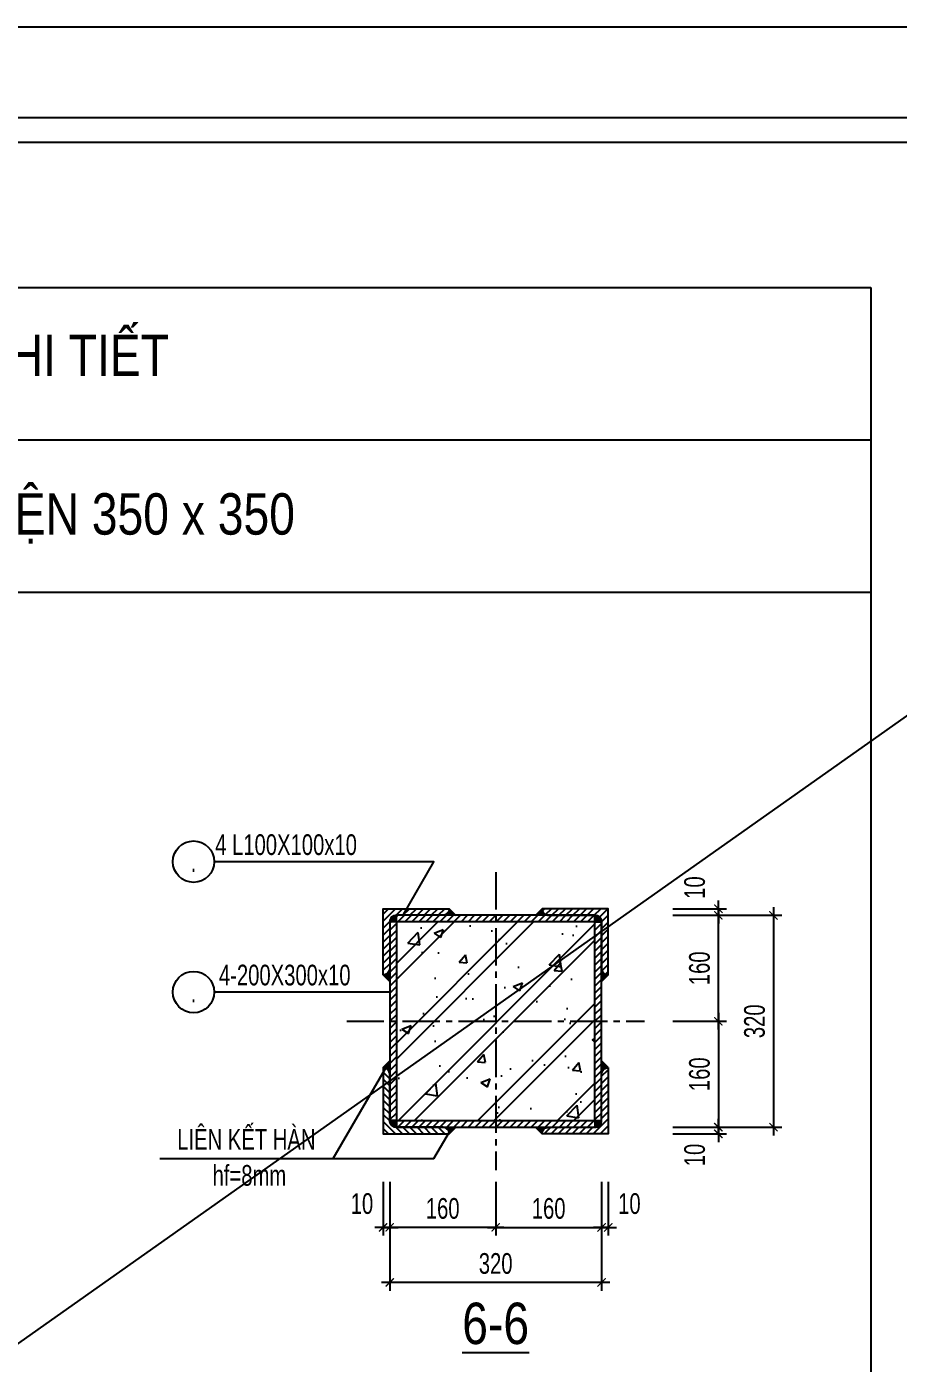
# Model space of a CAD drawing. Extents: x -24357 to 91799, y -17201 to -2351.
# Drawn here: x 63193 to 65826, y -6389 to -2351 of the extents above; entities that cross this region are included whole.
import ezdxf
from ezdxf.enums import TextEntityAlignment as Align

# ---------------------------------------------------------------- set-up
doc = ezdxf.new("R2010")
doc.units = 0
doc.header["$LTSCALE"] = 500
doc.header["$MEASUREMENT"] = 0
doc.header["$PDMODE"] = 3
doc.linetypes.add('CENTER2', pattern=[1.125, 0.75, -0.125, 0.125, -0.125])
doc.layers.get('0').update_dxf_attribs({"linetype": 'CONTINUOUS'})
doc.layers.get('DEFPOINTS').update_dxf_attribs({"linetype": 'CONTINUOUS'})
for name, color, linetype in [('CDC-KHUNGTEN', 7, 'CONTINUOUS'), ('CDC.01.AXIS', 160, 'CENTER2'), ('CDC.02.DIM', 1, 'CONTINUOUS'), ('CDC.03.BORDER', 3, 'CONTINUOUS'), ('CDC.05.STEEL', 4, 'CONTINUOUS'), ('CDC.06.TEXT', 2, 'CONTINUOUS'), ('CDC.10.HATCH', 251, 'CONTINUOUS'), ('CDC.11.NOTE', 8, 'CONTINUOUS')]:
    doc.layers.add(name, color=color, linetype=linetype)
doc.layers.add('KCS_Plotter', color=11, linetype='CONTINUOUS', plot=False)
doc.styles.add('ARIAL', font='arial.ttf', dxfattribs={"width": 0.7})
doc.dimstyles.new('DIM25X0.5', dxfattribs={"dimscale": 25, "dimtxt": 2.5, "dimasz": 1, "dimexe": 1, "dimexo": 0, "dimgap": 1, "dimtad": 1, "dimdec": 0, "dimlfac": 0.5, "dimzin": 0, "dimdsep": 46, "dimtxsty": 'ARIAL', "dimblk": 'ARCHTICK', "dimcen": 0, "dimdle": 1, "dimclrd": 1, "dimclre": 1, "dimclrt": 2, "dimadec": 0, "dimazin": 0, "dimtfac": 1, "dimtdec": 0, "dimtix": 1, "dimtmove": 2, "dimatfit": 3, "dimldrblk": 'ARCHTICK', "dimfxl": 1, "dimtolj": 1, "dimtzin": 0, "dimarcsym": 0})
pattern_1 = [(45, (-214401.399, -308166.272), (-10.6066017, 10.6066017), [])]

# ---------------------------------------------------------------- blocks, each defined once
blk = doc.blocks.new('KHUNG A1')
at = {"layer": 'CDC-KHUNGTEN'}
blk.add_lwpolyline([(10366.22, 712.17), (10366.22, 1278.17), (9655.22, 1278.17), (9655.22, 712.17)], close=True, dxfattribs=at)
at = {"layer": 'CDC.10.HATCH', "color": 8}
blk.add_lwpolyline([(9652.22, 709.17), (10447.22, 709.17), (10447.22, 1281.17), (9652.22, 1281.17)], close=True, dxfattribs=at)
at = {"layer": 'DEFPOINTS', "color": 1}
blk.add_lwpolyline([(9617.22, 698.17), (9617.22, 1292.17), (10458.22, 1292.17), (10458.22, 698.17), (9617.22, 698.17)], close=True, dxfattribs=at)
blk = doc.blocks.new('_ArchTick')
at = {"color": 0, "linetype": 'ByBlock', "const_width": 0.15}
blk.add_lwpolyline([(-0.5, -0.5), (0.5, 0.5)], dxfattribs=at)
blk = doc.blocks.new('*D449')
at = {"layer": 'CDC.02.DIM', "color": 1, "lineweight": -2, "transparency": 16777216}
for p, q in [((64289.8, -5841), (64289.8, -6003.1)), ((64609.8, -5841), (64609.8, -6003.1)), ((64634.8, -5978.1), (64264.8, -5978.1))]:
    blk.add_line(p, q, dxfattribs=at)
at = {"layer": 'DEFPOINTS', "color": 0, "transparency": 16777216}
for p in [(64289.8, -5841), (64609.8, -5841), (64289.8, -5978.1)]:
    blk.add_point(p, dxfattribs=at)
at = {"layer": 'CDC.02.DIM', "color": 1, "lineweight": -2, "transparency": 16777216, "xscale": 25, "yscale": 25, "zscale": 25, "rotation": 180}
blk.add_blockref('_ArchTick', (64289.8, -5978.1), dxfattribs=at)
at = {"layer": 'CDC.02.DIM', "color": 1, "lineweight": -2, "transparency": 16777216, "xscale": 25, "yscale": 25, "zscale": 25}
blk.add_blockref('_ArchTick', (64609.8, -5978.1), dxfattribs=at)
at = {"layer": 'CDC.02.DIM', "color": 2, "transparency": 16777216, "insert": (64449.8, -5921.2), "char_height": 62.5, "attachment_point": 5, "style": 'ARIAL'}
blk.add_mtext('\\A1;160', dxfattribs=at)
blk = doc.blocks.new('*D450')
at = {"layer": 'CDC.02.DIM', "color": 1, "lineweight": -2, "transparency": 16777216}
for p, q in [((64289.8, -5841), (64289.8, -6169.4)), ((64929.8, -5841), (64929.8, -6169.4)), ((64954.8, -6144.4), (64264.8, -6144.4))]:
    blk.add_line(p, q, dxfattribs=at)
at = {"layer": 'DEFPOINTS', "color": 0, "transparency": 16777216}
for p in [(64289.8, -5841), (64929.8, -5841), (64289.8, -6144.4)]:
    blk.add_point(p, dxfattribs=at)
at = {"layer": 'CDC.02.DIM', "color": 1, "lineweight": -2, "transparency": 16777216, "xscale": 25, "yscale": 25, "zscale": 25, "rotation": 180}
blk.add_blockref('_ArchTick', (64289.8, -6144.4), dxfattribs=at)
at = {"layer": 'CDC.02.DIM', "color": 1, "lineweight": -2, "transparency": 16777216, "xscale": 25, "yscale": 25, "zscale": 25}
blk.add_blockref('_ArchTick', (64929.8, -6144.4), dxfattribs=at)
at = {"layer": 'CDC.02.DIM', "color": 2, "transparency": 16777216, "insert": (64609.8, -6087.5), "char_height": 62.5, "attachment_point": 5, "style": 'ARIAL'}
blk.add_mtext('\\A1;320', dxfattribs=at)
blk = doc.blocks.new('*D451')
at = {"layer": 'CDC.02.DIM', "color": 1, "lineweight": -2, "transparency": 16777216}
for p, q in [((64269.8, -5841), (64269.8, -6003.1)), ((64289.8, -5841), (64289.8, -6003.1)), ((64269.8, -5978.1), (64244.8, -5978.1)), ((64269.8, -5978.1), (64289.8, -5978.1)), ((64289.8, -5978.1), (64314.8, -5978.1))]:
    blk.add_line(p, q, dxfattribs=at)
at = {"layer": 'DEFPOINTS', "color": 0, "transparency": 16777216}
for p in [(64269.8, -5841), (64289.8, -5841), (64289.8, -5978.1)]:
    blk.add_point(p, dxfattribs=at)
at = {"layer": 'CDC.02.DIM', "color": 1, "lineweight": -2, "transparency": 16777216, "xscale": 25, "yscale": 25, "zscale": 25}
blk.add_blockref('_ArchTick', (64269.8, -5978.1), dxfattribs=at)
at = {"layer": 'CDC.02.DIM', "color": 1, "lineweight": -2, "transparency": 16777216, "xscale": 25, "yscale": 25, "zscale": 25, "rotation": 180}
blk.add_blockref('_ArchTick', (64289.8, -5978.1), dxfattribs=at)
at = {"layer": 'CDC.02.DIM', "color": 2, "transparency": 16777216, "insert": (64205.9, -5906.6), "char_height": 62.5, "attachment_point": 5, "style": 'ARIAL'}
blk.add_mtext('\\A1;10', dxfattribs=at)
blk = doc.blocks.new('*D452')
at = {"layer": 'CDC.02.DIM', "color": 1, "lineweight": -2, "transparency": 16777216}
for p, q in [((64609.8, -5841), (64609.8, -6003.1)), ((64929.8, -5841), (64929.8, -6003.1)), ((64584.8, -5978.1), (64954.8, -5978.1))]:
    blk.add_line(p, q, dxfattribs=at)
at = {"layer": 'DEFPOINTS', "color": 0, "transparency": 16777216}
for p in [(64609.8, -5841), (64929.8, -5841), (64929.8, -5978.1)]:
    blk.add_point(p, dxfattribs=at)
at = {"layer": 'CDC.02.DIM', "color": 1, "lineweight": -2, "transparency": 16777216, "xscale": 25, "yscale": 25, "zscale": 25, "rotation": 180}
blk.add_blockref('_ArchTick', (64609.8, -5978.1), dxfattribs=at)
at = {"layer": 'CDC.02.DIM', "color": 1, "lineweight": -2, "transparency": 16777216, "xscale": 25, "yscale": 25, "zscale": 25}
blk.add_blockref('_ArchTick', (64929.8, -5978.1), dxfattribs=at)
at = {"layer": 'CDC.02.DIM', "color": 2, "transparency": 16777216, "insert": (64769.8, -5921.2), "char_height": 62.5, "attachment_point": 5, "style": 'ARIAL'}
blk.add_mtext('\\A1;160', dxfattribs=at)
blk = doc.blocks.new('*D453')
at = {"layer": 'CDC.02.DIM', "color": 1, "lineweight": -2, "transparency": 16777216}
for p, q in [((64929.8, -5841), (64929.8, -6003.1)), ((64949.8, -5841), (64949.8, -6003.1)), ((64929.8, -5978.1), (64904.8, -5978.1)), ((64949.8, -5978.1), (64929.8, -5978.1)), ((64949.8, -5978.1), (64974.8, -5978.1))]:
    blk.add_line(p, q, dxfattribs=at)
at = {"layer": 'DEFPOINTS', "color": 0, "transparency": 16777216}
for p in [(64929.8, -5841), (64949.8, -5841), (64929.8, -5978.1)]:
    blk.add_point(p, dxfattribs=at)
at = {"layer": 'CDC.02.DIM', "color": 1, "lineweight": -2, "transparency": 16777216, "xscale": 25, "yscale": 25, "zscale": 25}
blk.add_blockref('_ArchTick', (64929.8, -5978.1), dxfattribs=at)
at = {"layer": 'CDC.02.DIM', "color": 1, "lineweight": -2, "transparency": 16777216, "xscale": 25, "yscale": 25, "zscale": 25, "rotation": 180}
blk.add_blockref('_ArchTick', (64949.8, -5978.1), dxfattribs=at)
at = {"layer": 'CDC.02.DIM', "color": 2, "transparency": 16777216, "insert": (65013.7, -5906.6), "char_height": 62.5, "attachment_point": 5, "style": 'ARIAL'}
blk.add_mtext('\\A1;10', dxfattribs=at)
blk = doc.blocks.new('*D454')
at = {"layer": 'CDC.02.DIM', "color": 1, "lineweight": -2, "transparency": 16777216}
for p, q in [((65145.3, -5355.5), (65307.4, -5355.5)), ((65282.4, -5330.5), (65282.4, -5700.5)), ((65145.3, -5675.5), (65307.4, -5675.5))]:
    blk.add_line(p, q, dxfattribs=at)
at = {"layer": 'DEFPOINTS', "color": 0, "transparency": 16777216}
for p in [(65145.3, -5355.5), (65145.3, -5675.5), (65282.4, -5675.5)]:
    blk.add_point(p, dxfattribs=at)
at = {"layer": 'CDC.02.DIM', "color": 1, "lineweight": -2, "transparency": 16777216, "xscale": 25, "yscale": 25, "zscale": 25}
for p, rotation in [((65282.4, -5355.5), 90), ((65282.4, -5675.5), 270)]:
    blk.add_blockref('_ArchTick', p, dxfattribs=dict(at, rotation=rotation))
at = {"layer": 'CDC.02.DIM', "color": 2, "transparency": 16777216, "insert": (65225.5, -5515.5), "char_height": 62.5, "attachment_point": 5, "rotation": 90, "style": 'ARIAL'}
blk.add_mtext('\\A1;160', dxfattribs=at)
blk = doc.blocks.new('*D455')
at = {"layer": 'CDC.02.DIM', "color": 1, "lineweight": -2, "transparency": 16777216}
for p, q in [((65145.3, -5035.5), (65473.7, -5035.5)), ((65448.7, -5010.5), (65448.7, -5700.5)), ((65145.3, -5675.5), (65473.7, -5675.5))]:
    blk.add_line(p, q, dxfattribs=at)
at = {"layer": 'DEFPOINTS', "color": 0, "transparency": 16777216}
for p in [(65145.3, -5035.5), (65145.3, -5675.5), (65448.7, -5675.5)]:
    blk.add_point(p, dxfattribs=at)
at = {"layer": 'CDC.02.DIM', "color": 1, "lineweight": -2, "transparency": 16777216, "xscale": 25, "yscale": 25, "zscale": 25}
for p, rotation in [((65448.7, -5035.5), 90), ((65448.7, -5675.5), 270)]:
    blk.add_blockref('_ArchTick', p, dxfattribs=dict(at, rotation=rotation))
at = {"layer": 'CDC.02.DIM', "color": 2, "transparency": 16777216, "insert": (65391.8, -5355.5), "char_height": 62.5, "attachment_point": 5, "rotation": 90, "style": 'ARIAL'}
blk.add_mtext('\\A1;320', dxfattribs=at)
blk = doc.blocks.new('*D456')
at = {"layer": 'CDC.02.DIM', "color": 1, "lineweight": -2, "transparency": 16777216}
for p, q in [((65282.4, -5675.5), (65282.4, -5650.5)), ((65145.3, -5675.5), (65307.4, -5675.5)), ((65282.4, -5695.5), (65282.4, -5675.5)), ((65145.3, -5695.5), (65307.4, -5695.5)), ((65282.4, -5695.5), (65282.4, -5720.5))]:
    blk.add_line(p, q, dxfattribs=at)
at = {"layer": 'DEFPOINTS', "color": 0, "transparency": 16777216}
for p in [(65145.3, -5675.5), (65282.4, -5675.5), (65145.3, -5695.5)]:
    blk.add_point(p, dxfattribs=at)
at = {"layer": 'CDC.02.DIM', "color": 1, "lineweight": -2, "transparency": 16777216, "xscale": 25, "yscale": 25, "zscale": 25}
for p, rotation in [((65282.4, -5675.5), 270), ((65282.4, -5695.5), 90)]:
    blk.add_blockref('_ArchTick', p, dxfattribs=dict(at, rotation=rotation))
at = {"layer": 'CDC.02.DIM', "color": 2, "transparency": 16777216, "insert": (65210.9, -5759.4), "char_height": 62.5, "attachment_point": 5, "rotation": 90, "style": 'ARIAL'}
blk.add_mtext('\\A1;10', dxfattribs=at)
blk = doc.blocks.new('*D457')
at = {"layer": 'CDC.02.DIM', "color": 1, "lineweight": -2, "transparency": 16777216}
for p, q in [((65145.3, -5035.5), (65307.4, -5035.5)), ((65282.4, -5380.5), (65282.4, -5010.5)), ((65145.3, -5355.5), (65307.4, -5355.5))]:
    blk.add_line(p, q, dxfattribs=at)
at = {"layer": 'DEFPOINTS', "color": 0, "transparency": 16777216}
for p in [(65145.3, -5035.5), (65282.4, -5035.5), (65145.3, -5355.5)]:
    blk.add_point(p, dxfattribs=at)
at = {"layer": 'CDC.02.DIM', "color": 1, "lineweight": -2, "transparency": 16777216, "xscale": 25, "yscale": 25, "zscale": 25}
for p, rotation in [((65282.4, -5035.5), 90), ((65282.4, -5355.5), 270)]:
    blk.add_blockref('_ArchTick', p, dxfattribs=dict(at, rotation=rotation))
at = {"layer": 'CDC.02.DIM', "color": 2, "transparency": 16777216, "insert": (65225.5, -5195.5), "char_height": 62.5, "attachment_point": 5, "rotation": 90, "style": 'ARIAL'}
blk.add_mtext('\\A1;160', dxfattribs=at)
blk = doc.blocks.new('*D458')
at = {"layer": 'CDC.02.DIM', "color": 1, "lineweight": -2, "transparency": 16777216}
for p, q in [((65282.4, -5015.5), (65282.4, -4990.5)), ((65145.3, -5015.5), (65307.4, -5015.5)), ((65145.3, -5035.5), (65307.4, -5035.5)), ((65282.4, -5015.5), (65282.4, -5035.5)), ((65282.4, -5035.5), (65282.4, -5060.5))]:
    blk.add_line(p, q, dxfattribs=at)
at = {"layer": 'DEFPOINTS', "color": 0, "transparency": 16777216}
for p in [(65145.3, -5015.5), (65145.3, -5035.5), (65282.4, -5035.5)]:
    blk.add_point(p, dxfattribs=at)
at = {"layer": 'CDC.02.DIM', "color": 1, "lineweight": -2, "transparency": 16777216, "xscale": 25, "yscale": 25, "zscale": 25}
for p, rotation in [((65282.4, -5015.5), 270), ((65282.4, -5035.5), 90)]:
    blk.add_blockref('_ArchTick', p, dxfattribs=dict(at, rotation=rotation))
at = {"layer": 'CDC.02.DIM', "color": 2, "transparency": 16777216, "insert": (65210.9, -4951.6), "char_height": 62.5, "attachment_point": 5, "rotation": 90, "style": 'ARIAL'}
blk.add_mtext('\\A1;10', dxfattribs=at)

msp = doc.modelspace()

# ---------------------------------------------------------------- hatches: boundary and pattern name
at = {"layer": 'CDC.05.STEEL'}
for points in [[(64309.79, -5035.5, 0.4142136), (64289.79, -5055.5), (64309.79, -5055.5)], [(64469.79, -5015.53, -0.4142136), (64449.79, -5035.53), (64489.79, -5035.53)], [(64749.79, -5015.53, 0.4142136), (64769.79, -5035.53), (64729.79, -5035.53)], [(64909.79, -5035.5, -0.4142136), (64929.79, -5055.5), (64909.79, -5055.5)], [(64269.79, -5215.5, 0.4142136), (64289.79, -5195.5), (64289.79, -5235.5)], [(64949.79, -5215.5, -0.4142136), (64929.79, -5195.5), (64929.79, -5235.5)], [(64269.79, -5495.5, -0.4142136), (64289.79, -5515.5), (64289.79, -5475.5)], [(64949.79, -5495.5, 0.4142136), (64929.79, -5515.5), (64929.79, -5475.5)], [(64309.79, -5675.5, -0.4142136), (64289.79, -5655.5), (64309.79, -5655.5)], [(64469.79, -5695.46, 0.4142136), (64449.79, -5675.46), (64489.79, -5675.46)], [(64749.79, -5695.46, -0.4142136), (64769.79, -5675.46), (64729.79, -5675.46)], [(64909.79, -5675.5, 0.4142136), (64929.79, -5655.5), (64909.79, -5655.5)]]:
    msp.add_hatch(color=256, dxfattribs=at).paths.add_polyline_path(points)
at = {"layer": 'CDC.10.HATCH'}
h = msp.add_hatch(dxfattribs=at)
h.set_pattern_fill('ANSI31', color=256, scale=120, style=0)
h.set_pattern_definition([(45, (-212907.239, -308216.272), (-10.6066017, 10.6066017), [])])
h.paths.add_polyline_path([(64469.79, -5015.5), (64269.79, -5015.5), (64269.79, -5215.5, 0.4142136), (64289.79, -5195.5), (64289.79, -5055.5, -0.4142136), (64309.79, -5035.5), (64449.79, -5035.5, 0.4142136)])
h = msp.add_hatch(dxfattribs=at)
h.set_pattern_fill('ANSI31', color=256, scale=120, style=0)
h.set_pattern_definition(pattern_1)
h.paths.add_polyline_path([(64909.79, -5035.5), (64609.79, -5035.5), (64609.79, -5055.5), (64909.79, -5055.5)])
h.paths.add_polyline_path([(64609.79, -5035.5), (64359.79, -5035.5), (64309.79, -5035.5), (64309.79, -5055.5), (64609.79, -5055.5)])
h = msp.add_hatch(dxfattribs=at)
h.set_pattern_fill('ANSI31', color=256, scale=120, style=0)
h.set_pattern_definition(pattern_1)
h.paths.add_polyline_path([(64749.79, -5015.5), (64949.79, -5015.5), (64949.79, -5215.5, -0.4142136), (64929.79, -5195.5), (64929.79, -5055.5, 0.4142136), (64909.79, -5035.5), (64769.79, -5035.5, -0.4142136)])
h = msp.add_hatch(dxfattribs=at)
h.set_pattern_fill('ANSI31', color=256, scale=120, style=0)
h.set_pattern_definition([(225, (367420.566, 273655.693), (-10.6066017, 10.6066017), [])])
h.paths.add_polyline_path([(64289.79, -5655.5), (64289.79, -5355.5), (64309.79, -5355.5), (64309.79, -5655.5)])
h.paths.add_polyline_path([(64289.79, -5355.5), (64289.79, -5105.5), (64289.79, -5055.5), (64309.79, -5055.5), (64309.79, -5355.5)])
h = msp.add_hatch(dxfattribs=at)
h.set_pattern_fill('CHAU-01', color=256, scale=40, style=0, pattern_type=2)
h.set_pattern_definition([(50, (-182761.36, -309760.38), (286.90407, -25.10085), [30, -330]), (355, (-182761.36, -309760.38), (-55.50053, 300.87685), [24, -264]), (100.4514, (-182737.45, -309762.47), (231.40375, 275.77582), [25.49608, -280.45684]), (46.1842, (-182761.36, -309680.4), (426.89642, -66.2076), [45, -495]), (96.6356, (-182725.8, -309685.9), (373.8651, 389.64715), [38.2441, -420.6852]), (351.1842, (-182761.36, -309680.4), (373.8648, 389.64744), [36, -396]), (21, (-182721.36, -309700.38), (238.76282, -161.04756), [30, -330]), (326, (-182721.36, -309700.38), (97.32613, 290.06002), [24, -264]), (71.4514, (-182701.46, -309713.8), (336.08905, 129.0122), [25.49608, -280.45684]), (37.5, (-182761.36, -309760.38), (4.863942, 133.157542), [0, -260.8, 0, -268, 0, -265]), (7.5, (-182761.36, -309760.38), (105.227815, 157.764685), [0, -152.8, 0, -254.8, 0, -101]), (327.5, (-182850.56, -309760.38), (213.528974, -9.02195), [0, -100, 0, -312, 0, -414]), (317.5, (-182890.56, -309760.38), (233.27447, 40.04199), [0, -130, 0, -207.2, 0, -294]), (45, (-182761.36, -309760.38), (-120.20815, 120.20815), []), (45, (-182761.36, -309711.38), (-120.20815, 120.20815), [])])
h.paths.add_polyline_path([(64609.79, -5055.5), (64309.79, -5055.5), (64309.79, -5355.5), (64609.79, -5355.5)])
h.paths.add_polyline_path([(64909.79, -5055.5), (64609.79, -5055.5), (64609.79, -5355.5), (64909.79, -5355.5)])
h.paths.add_polyline_path([(64309.79, -5655.5), (64609.79, -5655.5), (64609.79, -5355.5), (64309.79, -5355.5)])
h.paths.add_polyline_path([(64609.79, -5655.5), (64909.79, -5655.5), (64909.79, -5355.5), (64609.79, -5355.5)])
h = msp.add_hatch(dxfattribs=at)
h.set_pattern_fill('ANSI31', color=256, scale=120, style=0)
h.set_pattern_definition([(225, (368040.566, 273655.693), (-10.6066017, 10.6066017), [])])
h.paths.add_polyline_path([(64909.79, -5655.5), (64909.79, -5355.5), (64929.79, -5355.5), (64929.79, -5655.5)])
h.paths.add_polyline_path([(64909.79, -5355.5), (64909.79, -5105.5), (64909.79, -5055.5), (64929.79, -5055.5), (64929.79, -5355.5)])
h = msp.add_hatch(dxfattribs=at)
h.set_pattern_fill('ANSI31', color=256, scale=120, style=0)
h.set_pattern_definition([(315, (-212907.239, 297505.282), (-10.6066017, -10.6066017), [])])
h.paths.add_polyline_path([(64469.79, -5695.5), (64269.79, -5695.5), (64269.79, -5495.5, -0.4142136), (64289.79, -5515.5), (64289.79, -5655.5, 0.4142136), (64309.79, -5675.5), (64449.79, -5675.5, -0.4142136)])
h = msp.add_hatch(dxfattribs=at)
h.set_pattern_fill('ANSI31', color=256, scale=120, style=0)
h.set_pattern_definition(pattern_1)
h.paths.add_polyline_path([(64749.79, -5695.5), (64949.79, -5695.5), (64949.79, -5495.5, 0.4142136), (64929.79, -5515.5), (64929.79, -5655.5, -0.4142136), (64909.79, -5675.5), (64769.79, -5675.5, 0.4142136)])
h = msp.add_hatch(dxfattribs=at)
h.set_pattern_fill('ANSI31', color=256, scale=120, style=0)
h.set_pattern_definition([(45, (-214401.399, -308786.272), (-10.6066017, 10.6066017), [])])
h.paths.add_polyline_path([(64909.79, -5655.5), (64609.79, -5655.5), (64609.79, -5675.5), (64909.79, -5675.5)])
h.paths.add_polyline_path([(64609.79, -5655.5), (64359.79, -5655.5), (64309.79, -5655.5), (64309.79, -5675.5), (64609.79, -5675.5)])

# ---------------------------------------------------------------- linework, layer by layer
at = {"layer": 'CDC.01.AXIS', "ltscale": 0.3}
for p, q in [((64609.79, -4905.5), (64609.79, -5805.5)), ((64159.79, -5355.5), (65059.79, -5355.5))]:
    msp.add_line(p, q, dxfattribs=at)
at = {"layer": 'CDC.03.BORDER'}
for p, q in [((65743.39, -3138.9), (65743.39, -9468.64)), ((60711.14, -3598.9), (65743.39, -3598.9)), ((60711.14, -4058.9), (65743.39, -4058.9))]:
    msp.add_line(p, q, dxfattribs=at)
msp.add_lwpolyline([(65743.39, -9468.64), (60711.14, -9468.64), (60711.14, -3138.9), (65743.39, -3138.9)], dxfattribs=at)
at = {"layer": 'CDC.05.STEEL', "ltscale": 0.4}
for p, q in [((64309.79, -5055.5), (64309.79, -5035.5)), ((64469.79, -5015.53), (64489.79, -5035.53)), ((64749.79, -5015.53), (64729.79, -5035.53)), ((64909.79, -5055.5), (64909.79, -5035.5)), ((64309.79, -5055.5), (64289.79, -5055.5)), ((64909.79, -5055.5), (64929.79, -5055.5)), ((64269.79, -5215.5), (64289.79, -5235.5)), ((64949.79, -5215.5), (64929.79, -5235.5)), ((64269.79, -5495.5), (64289.79, -5475.5)), ((64949.79, -5495.5), (64929.79, -5475.5)), ((64309.79, -5655.5), (64289.79, -5655.5)), ((64309.79, -5655.5), (64309.79, -5675.5)), ((64469.79, -5695.46), (64489.79, -5675.46)), ((64749.79, -5695.46), (64729.79, -5675.46)), ((64909.79, -5655.5), (64909.79, -5675.5)), ((64909.79, -5655.5), (64929.79, -5655.5))]:
    msp.add_line(p, q, dxfattribs=at)
for points in [[(64269.79, -5215.5), (64269.79, -5015.5), (64469.79, -5015.5, -0.4142136), (64449.79, -5035.5), (64309.79, -5035.5, 0.4142136), (64289.79, -5055.5), (64289.79, -5195.5, -0.4142136), (64269.79, -5215.5), (64269.79, -5215.5)], [(64949.79, -5215.5), (64949.79, -5015.5), (64749.79, -5015.5, 0.4142136), (64769.79, -5035.5), (64909.79, -5035.5, -0.4142136), (64929.79, -5055.5), (64929.79, -5195.5, 0.4142136), (64949.79, -5215.5), (64949.79, -5215.5)], [(64269.79, -5495.5), (64269.79, -5695.5), (64469.79, -5695.5, 0.4142136), (64449.79, -5675.5), (64309.79, -5675.5, -0.4142136), (64289.79, -5655.5), (64289.79, -5515.5, 0.4142136), (64269.79, -5495.5), (64269.79, -5495.5)], [(64949.79, -5495.5), (64949.79, -5695.5), (64749.79, -5695.5, -0.4142136), (64769.79, -5675.5), (64909.79, -5675.5, 0.4142136), (64929.79, -5655.5), (64929.79, -5515.5, -0.4142136), (64949.79, -5495.5), (64949.79, -5495.5)]]:
    msp.add_lwpolyline(points, format="xyb", dxfattribs=at)
for points in [[(64909.79, -5035.5), (64309.79, -5035.5)], [(64289.79, -5055.5), (64289.79, -5655.5)], [(64929.79, -5655.5), (64929.79, -5055.5)], [(64309.79, -5675.5), (64909.79, -5675.5)]]:
    msp.add_lwpolyline(points, dxfattribs=at)
msp.add_lwpolyline([(64309.79, -5655.5), (64909.79, -5655.5), (64909.79, -5055.5), (64309.79, -5055.5)], close=True, dxfattribs=at)
at = {"layer": 'CDC.05.STEEL'}
for centre, start, end in [((64309.79, -5055.5), 90, 180), ((64909.79, -5055.5), 0, 90), ((64309.79, -5655.5), 180, 270), ((64909.79, -5655.5), 270, 0)]:
    msp.add_arc(centre, 20, start, end, dxfattribs=at)
at = {"layer": 'CDC.11.NOTE'}
msp.add_line((64289.79, -5267.29), (63759.71, -5267.29), dxfattribs=at)
for points in [[(64330.94, -5032.68), (64422.89, -4873.43), (63759.71, -4873.43)], [(64282.61, -5486.84), (64118.29, -5771.46), (63658.45, -5771.46)], [(64471.95, -5685.5), (64422.31, -5771.46), (63595.76, -5771.46)]]:
    msp.add_lwpolyline(points, dxfattribs=at)
for centre in [(63697.21, -4873.43), (63697.21, -5267.29)]:
    msp.add_circle(centre, 62.5, dxfattribs=at)
at = {"layer": 'KCS_Plotter'}
msp.add_line((47773.64, -17201.4), (68798.64, -2351.4), dxfattribs=at)

# ---------------------------------------------------------------- block references
at = {"xscale": 25, "yscale": 25, "zscale": 25}
msp.add_blockref('KHUNG A1', (-192656.95, -34655.74), dxfattribs=at)

# ---------------------------------------------------------------- texts
at = {"layer": 'CDC.06.TEXT', "style": 'ARIAL', "width": 0.8}
for s, p in [('CÁC CHI TIẾT', (63165.16, -3406.48)), ('CỌC TIẾT DIỆN 350 x 350', (63165.16, -3885.55))]:
    msp.add_text(s, height=125, dxfattribs=at).set_placement(p, align=Align.CENTER)
at = {"layer": 'CDC.06.TEXT', "style": 'ARIAL', "width": 0.7}
for s, p in [('4 L100X100x10', (63762.6, -4853.29)), ('4-200X300x10', (63773.96, -5247.14))]:
    msp.add_text(s, height=62.5, dxfattribs=at).set_placement(p)
for p in [(63697.21, -4873.43), (63697.21, -5267.29)]:
    msp.add_text('.', height=62.5, dxfattribs=at).set_placement(p, align=Align.MIDDLE_CENTER)
at = {"layer": 'CDC.06.TEXT', "style": 'ARIAL'}
for s, height, width, p in [('LIÊN KẾT HÀN', 62.5, 0.7, (63856.74, -5702.6)), ('%%U6-6', 125, 0.8, (64609.79, -6268.02))]:
    msp.add_text(s, height=height, dxfattribs=dict(at, width=width)).set_placement(p, align=Align.MIDDLE)
at = {"layer": 'CDC.06.TEXT', "ltscale": 3, "style": 'ARIAL', "width": 0.7}
msp.add_text('hf=8mm', height=62.5, dxfattribs=at).set_placement((63866.02, -5852.23), align=Align.CENTER)

# ---------------------------------------------------------------- dimensions: what is measured, and where the dimension line sits
at = {"layer": 'CDC.02.DIM'}
for base, p1, p2, angle, picture, middle in [((65282.44, -5035.5), (65145.28, -5015.5), (65145.28, -5035.5), 270, '*D458', (65210.94, -4951.63)), ((65282.44, -5675.5), (65145.28, -5695.5), (65145.28, -5675.5), 90, '*D456', (65210.94, -5759.36)), ((64929.79, -5978.15), (64949.79, -5840.99), (64929.79, -5840.99), 180, '*D453', (65013.66, -5906.65))]:
    dim = msp.add_linear_dim(base=base, p1=p1, p2=p2, angle=angle, dimstyle='DIM25X0.5', dxfattribs=at)
    dim.commit()
    dim.dimension.update_dxf_attribs({"geometry": picture, "text_midpoint": middle, "dimtype": 160})
for base, p1, p2, angle, picture, middle in [((65448.71, -5675.5), (65145.28, -5035.5), (65145.28, -5675.5), 90, '*D455', (65391.78, -5355.5)), ((65282.44, -5035.5), (65145.28, -5355.5), (65145.28, -5035.5), 270, '*D457', (65225.53, -5195.5)), ((65282.44, -5675.5), (65145.28, -5355.5), (65145.28, -5675.5), 90, '*D454', (65225.53, -5515.5)), ((64929.79, -5978.15), (64609.79, -5840.99), (64929.79, -5840.99), 180, '*D452', (64769.79, -5921.24))]:
    dim = msp.add_linear_dim(base=base, p1=p1, p2=p2, angle=angle, dimstyle='DIM25X0.5', dxfattribs=at)
    dim.commit()
    dim.dimension.update_dxf_attribs({"geometry": picture, "text_midpoint": middle})
dim = msp.add_linear_dim(base=(64289.79, -5978.15), p1=(64269.79, -5840.99), p2=(64289.79, -5840.99), dimstyle='DIM25X0.5', dxfattribs=at)
dim.commit()
dim.dimension.update_dxf_attribs({"geometry": '*D451', "text_midpoint": (64205.92, -5906.65), "dimtype": 160})
for base, p1, picture, middle in [((64289.79, -5978.15), (64609.79, -5840.99), '*D449', (64449.79, -5921.24)), ((64289.79, -6144.42), (64929.79, -5840.99), '*D450', (64609.79, -6087.49))]:
    dim = msp.add_linear_dim(base=base, p1=p1, p2=(64289.79, -5840.99), dimstyle='DIM25X0.5', dxfattribs=at)
    dim.commit()
    dim.dimension.update_dxf_attribs({"geometry": picture, "text_midpoint": middle})

doc.saveas('drawing.dxf')
